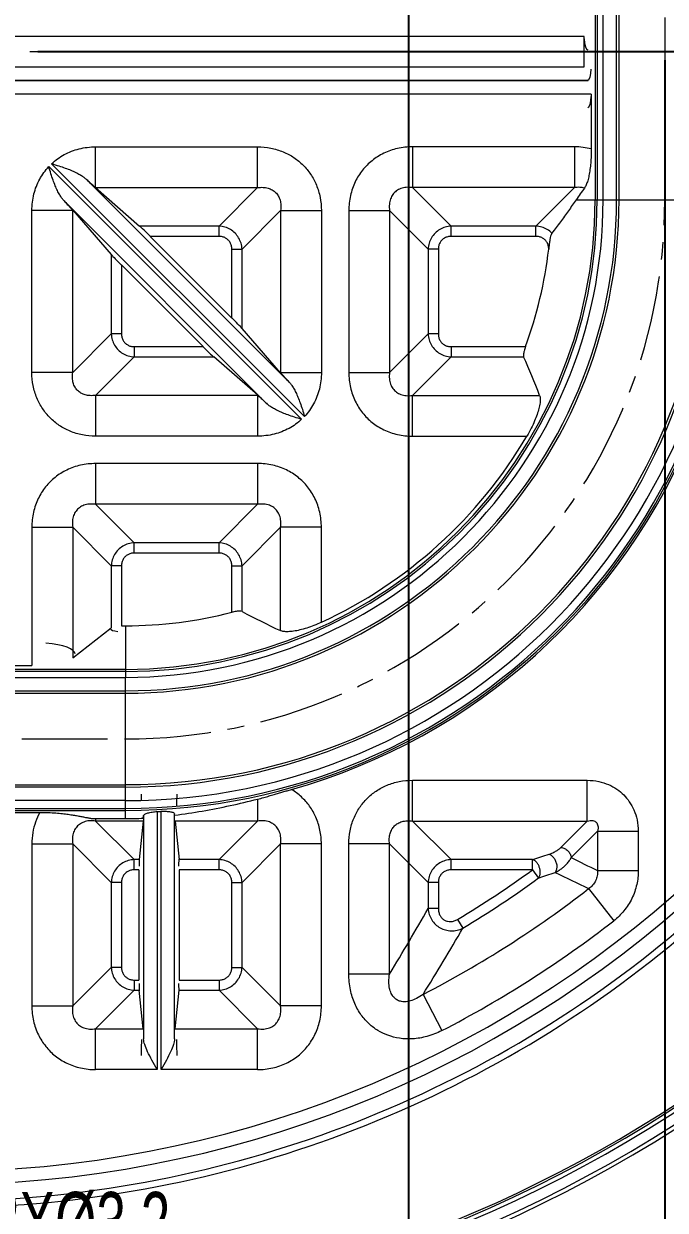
# Model space of a CAD drawing. Header units: millimetres. Extents: x 5536 to 6151, y 463 to 893.
# Drawn here: x 5746.1 to 5793.7, y 558.5 to 646.5 of the extents above; entities that cross this region are included whole.
import ezdxf

# ---------------------------------------------------------------- set-up
doc = ezdxf.new("R2010")
doc.units = ezdxf.units.MM
doc.header["$LTSCALE"] = 0.2
doc.linetypes.add('CENTER', pattern=[50.8, 31.75, -6.35, 6.35, -6.35])
doc.layers.get('0').update_dxf_attribs({"lineweight": 18})
doc.layers.add('poumianxian', color=2, linetype='Continuous', lineweight=18)
doc.layers.add('图层1', color=1, linetype='CENTER', lineweight=18)
doc.styles.add('標準', font='', dxfattribs={"width": 0.667})
doc.styles.get('標準').set_extended_font_data('pmingliu')
doc.dimstyles.new('11111111111', dxfattribs={"dimtxt": 4.5, "dimasz": 4.5, "dimexe": 1.25, "dimexo": 0.625, "dimtad": 1, "dimtoh": 1, "dimdsep": 46, "dimtxsty": '標準', "dimblk": '_CAXARROW', "dimcen": 0, "dimdle": 9, "dimclrd": 6, "dimclre": 6, "dimclrt": 2, "dimadec": 0, "dimazin": 0, "dimtfac": 0.707107, "dimtofl": 0, "dimtmove": 2, "dimatfit": 3, "dimfxl": 0, "dimfrac": 2, "dimtolj": 1, "dimarcsym": 0})
doc.dimstyles.new('222222', dxfattribs={"dimtxt": 4.5, "dimasz": 4.5, "dimexe": 1.25, "dimexo": 0.625, "dimtad": 1, "dimdsep": 46, "dimtxsty": '標準', "dimblk": '_CAXARROW', "dimcen": 0, "dimdle": 9, "dimclrd": 6, "dimclre": 6, "dimclrt": 2, "dimadec": 0, "dimazin": 0, "dimtfac": 0.707107, "dimtofl": 0, "dimtmove": 2, "dimatfit": 3, "dimfxl": 0, "dimfrac": 2, "dimtolj": 1, "dimarcsym": 0})
doc.dimstyles.new('ISO-25', dxfattribs={"dimtxt": 2.5, "dimasz": 2.5, "dimexe": 1.25, "dimexo": 0.625, "dimtad": 1, "dimdsep": 46, "dimtxsty": 'Standard', "dimblk": '_CAXARROW', "dimcen": 0, "dimdle": 5, "dimclrd": 4, "dimclre": 4, "dimclrt": 3, "dimadec": 0, "dimazin": 0, "dimtfac": 0.707107, "dimtofl": 0, "dimtmove": 2, "dimatfit": 3, "dimfxl": 0, "dimfrac": 2, "dimarcsym": 0})
doc.dimstyles.new('zhijing', dxfattribs={"dimtxt": 4.5, "dimasz": 4.5, "dimexe": 1.25, "dimexo": 0.625, "dimtad": 1, "dimtoh": 1, "dimdsep": 46, "dimtxsty": '標準', "dimblk": '_CAXARROW', "dimcen": 0, "dimdle": 9, "dimclrd": 6, "dimclre": 6, "dimclrt": 2, "dimadec": 0, "dimazin": 0, "dimtfac": 0.707107, "dimtofl": 0, "dimtmove": 2, "dimatfit": 3, "dimfxl": 0, "dimfrac": 2, "dimtolj": 1, "dimarcsym": 0})

# ---------------------------------------------------------------- blocks, each defined once
blk = doc.blocks.new('*X4')
at = {"layer": 'poumianxian'}
blk.add_hatch(color=6, dxfattribs=at).paths.add_polyline_path([(5815.182, 723.919), (5816.22, 722.836), (5812.452, 720.263)], flags=0)
at = {"layer": 'poumianxian', "color": 6, "lineweight": -2}
blk.add_line((5838.466, 745.204), (5815.701, 723.377), dxfattribs=at)
at = {"layer": 'poumianxian', "insert": (5828.219, 739.866), "char_height": 4.5, "width": 64.97647, "attachment_point": 5, "rotation": 43.79372, "style": '標準'}
blk.add_mtext('\\T1.004;%%C201.68%%P0.5', dxfattribs=at)
blk = doc.blocks.new('_CAXARROW')
blk.add_hatch(color=0).paths.add_polyline_path([(0, 0), (-1, 0.125), (-1, -0.125)], flags=0)
blk = doc.blocks.new('*X11')
at = {"layer": 'poumianxian'}
for points in [[(5855.245, 699.493), (5856.745, 699.493), (5855.995, 703.993)], [(5855.245, 648.974), (5856.745, 648.974), (5855.995, 644.474)]]:
    blk.add_hatch(color=6, dxfattribs=at).paths.add_polyline_path(points, flags=0)
at = {"layer": 'poumianxian', "color": 6, "lineweight": -2}
for p, q in [((5747.689, 703.993), (5857.245, 703.993)), ((5855.995, 699.493), (5855.995, 648.974)), ((5747.177, 644.474), (5857.245, 644.474))]:
    blk.add_line(p, q, dxfattribs=at)
at = {"layer": 'poumianxian', "color": 2, "insert": (5852.728, 674.233), "char_height": 4.5, "width": 49.57878, "attachment_point": 5, "rotation": 90, "style": '標準'}
blk.add_mtext('\\T1.004;59.52%%P0.3', dxfattribs=at)
blk = doc.blocks.new('*X45')
at = {"layer": 'poumianxian'}
blk.add_hatch(color=6, dxfattribs=at).paths.add_polyline_path([(5741.186, 550.477), (5742.583, 549.93), (5740.244, 546.014)], flags=0)
at = {"layer": 'poumianxian', "color": 6, "lineweight": -2}
for p, q in [((5743.525, 554.394), (5741.885, 550.204)), ((5756.475, 554.394), (5743.525, 554.394))]:
    blk.add_line(p, q, dxfattribs=at)
at = {"layer": 'poumianxian', "color": 2, "insert": (5750.312, 557.524), "char_height": 4.5, "width": 39.30464, "attachment_point": 5, "style": '標準'}
blk.add_mtext('\\T1.004;3X%%C3.2', dxfattribs=at)
blk = doc.blocks.new('*X70')
at = {"layer": 'poumianxian'}
for points in [[(5709.161, 514.546), (5709.161, 513.046), (5704.661, 513.796)], [(5770.161, 514.546), (5770.161, 513.046), (5774.661, 513.796)]]:
    blk.add_hatch(color=6, dxfattribs=at).paths.add_polyline_path(points, flags=0)
at = {"layer": 'poumianxian', "color": 6, "lineweight": -2}
for p, q in [((5704.661, 658.486), (5704.661, 512.546)), ((5774.661, 658.486), (5774.661, 512.546)), ((5709.161, 513.796), (5770.161, 513.796))]:
    blk.add_line(p, q, dxfattribs=at)
at = {"layer": 'poumianxian', "color": 2, "insert": (5739.661, 517.034), "char_height": 4.5, "width": 34.019, "attachment_point": 5, "style": '標準'}
blk.add_mtext('\\T1.004;70%%P0.3', dxfattribs=at)
blk = doc.blocks.new('*X71')
at = {"layer": 'poumianxian'}
for points in [[(5848.402, 659.974), (5849.902, 659.974), (5849.152, 664.474)], [(5848.402, 648.974), (5849.902, 648.974), (5849.152, 644.474)]]:
    blk.add_hatch(color=6, dxfattribs=at).paths.add_polyline_path(points, flags=0)
at = {"layer": 'poumianxian', "color": 6, "lineweight": -2}
for p, q in [((5780.627, 664.474), (5850.402, 664.474)), ((5849.152, 659.974), (5849.152, 648.974)), ((5780.627, 644.474), (5850.402, 644.474))]:
    blk.add_line(p, q, dxfattribs=at)
at = {"layer": 'poumianxian', "color": 2, "insert": (5845.914, 655.586), "char_height": 4.5, "width": 33.87493, "attachment_point": 5, "rotation": 90, "style": '標準'}
blk.add_mtext('\\T1.004;20%%P0.3', dxfattribs=at)
blk = doc.blocks.new('*X78')
at = {"layer": 'poumianxian'}
blk.add_hatch(color=6, dxfattribs=at).paths.add_polyline_path([(5827.51, 710.522), (5828.348, 709.277), (5824.196, 707.386)], flags=0)
at = {"layer": 'poumianxian', "color": 6, "lineweight": -2}
blk.add_line((5850.063, 724.801), (5827.929, 709.899), dxfattribs=at)
at = {"layer": 'poumianxian', "color": 2, "insert": (5839.054, 721.293), "char_height": 4.5, "width": 64.97647, "attachment_point": 5, "rotation": 33.94999, "style": '標準'}
blk.add_mtext('\\T1.004;%%C203.82%%P0.5', dxfattribs=at)
blk = doc.blocks.new('*X79')
at = {"layer": 'poumianxian'}
for points in [[(5690.157, 503.327), (5690.157, 501.827), (5685.657, 502.577)], [(5789.164, 503.327), (5789.164, 501.827), (5793.664, 502.577)]]:
    blk.add_hatch(color=6, dxfattribs=at).paths.add_polyline_path(points, flags=0)
at = {"layer": 'poumianxian', "color": 6, "lineweight": -2}
for p, q in [((5685.657, 643.849), (5685.657, 501.327)), ((5793.664, 643.849), (5793.664, 501.327)), ((5690.157, 502.577), (5789.164, 502.577))]:
    blk.add_line(p, q, dxfattribs=at)
at = {"layer": 'poumianxian', "color": 2, "insert": (5739.661, 505.815), "char_height": 4.5, "width": 54.97247, "attachment_point": 5, "style": '標準'}
blk.add_mtext('\\T1.004;108.01%%P0.5', dxfattribs=at)

msp = doc.modelspace()

# ---------------------------------------------------------------- linework, layer by layer
for p, q in [((5788.498, 677.474), (5788.498, 633.474)), ((5788.653, 677.474), (5788.653, 633.474)), ((5789.09, 633.474), (5789.09, 677.474)), ((5790.09, 633.474), (5790.09, 677.474)), ((5790.267, 633.474), (5790.267, 677.474)), ((5787.677, 645.595), (5742.752, 645.595)), ((5787.677, 643.352), (5787.677, 645.595)), ((5742.752, 643.352), (5787.677, 643.352)), ((5742.752, 642.367), (5787.898, 642.367)), ((5787.991, 642.306), (5742.813, 642.306)), ((5787.991, 642.306), (5787.898, 642.367)), ((5788.212, 641.321), (5741.828, 641.321)), ((5788.212, 641.321), (5788.212, 637.253)), ((5751.455, 637.407), (5763.467, 637.407)), ((5751.455, 634.382), (5751.455, 637.407)), ((5763.467, 634.382), (5763.467, 637.407)), ((5786.967, 637.407), (5774.955, 637.407)), ((5774.955, 637.407), (5774.955, 634.382)), ((5786.967, 637.407), (5786.967, 634.382)), ((5747.978, 635.944), (5766.731, 617.191)), ((5766.943, 617.404), (5748.191, 636.156)), ((5765.81, 619.95), (5750.737, 635.023)), ((5751.437, 634.382), (5763.467, 634.382)), ((5751.437, 634.382), (5754.706, 631.523)), ((5760.608, 631.523), (5763.467, 634.382)), ((5786.967, 634.382), (5774.955, 634.382)), ((5777.813, 631.523), (5774.955, 634.382)), ((5784.108, 631.523), (5786.967, 634.382)), ((5749.111, 633.398), (5764.185, 618.324)), ((5787.084, 633.474), (5789.09, 633.474)), ((5789.09, 633.474), (5798.238, 633.474)), ((5749.753, 632.68), (5746.727, 632.68)), ((5746.727, 620.668), (5746.727, 632.68)), ((5749.753, 632.697), (5752.611, 629.428)), ((5749.753, 620.668), (5749.753, 632.697)), ((5762.31, 629.821), (5765.169, 632.68)), ((5765.169, 632.68), (5768.194, 632.68)), ((5765.169, 632.68), (5765.169, 620.65)), ((5768.194, 632.68), (5768.194, 620.668)), ((5770.227, 632.68), (5773.253, 632.68)), ((5770.227, 632.68), (5770.227, 620.668)), ((5776.111, 629.821), (5773.253, 632.68)), ((5773.253, 632.68), (5773.253, 620.668)), ((5760.608, 631.523), (5754.706, 631.523)), ((5760.608, 630.767), (5760.608, 631.523)), ((5784.108, 631.523), (5777.813, 631.523)), ((5777.813, 630.767), (5777.813, 631.523)), ((5784.108, 630.767), (5784.108, 631.523)), ((5760.608, 630.767), (5755.489, 630.767)), ((5755.489, 630.767), (5761.554, 624.702)), ((5784.108, 630.767), (5777.813, 630.767)), ((5761.554, 629.821), (5762.31, 629.821)), ((5761.554, 624.702), (5761.554, 629.821)), ((5762.31, 623.919), (5762.31, 629.821)), ((5776.868, 629.821), (5776.111, 629.821)), ((5776.111, 629.821), (5776.111, 623.526)), ((5776.868, 629.821), (5776.868, 623.526)), ((5752.611, 629.428), (5752.611, 623.526)), ((5759.432, 622.581), (5753.368, 628.645)), ((5753.368, 628.645), (5753.368, 623.526)), ((5752.611, 623.526), (5749.753, 620.668)), ((5753.368, 623.526), (5752.611, 623.526)), ((5765.169, 620.65), (5762.31, 623.919)), ((5776.111, 623.526), (5773.253, 620.668)), ((5776.868, 623.526), (5776.111, 623.526)), ((5754.313, 622.581), (5759.432, 622.581)), ((5754.313, 622.581), (5754.313, 621.824)), ((5777.813, 622.581), (5783.329, 622.581)), ((5777.813, 622.581), (5777.813, 621.824)), ((5754.313, 621.824), (5751.455, 618.966)), ((5754.313, 621.824), (5760.215, 621.824)), ((5763.473, 618.982), (5760.215, 621.824)), ((5777.813, 621.824), (5774.955, 618.966)), ((5777.813, 621.824), (5783.195, 621.824)), ((5749.753, 620.668), (5746.727, 620.668)), ((5765.169, 620.668), (5768.194, 620.668)), ((5770.227, 620.668), (5773.253, 620.668)), ((5763.468, 618.966), (5751.455, 618.966)), ((5751.455, 618.966), (5751.455, 615.94)), ((5763.467, 618.966), (5763.467, 615.94)), ((5774.955, 618.966), (5784.381, 618.966)), ((5774.955, 615.94), (5774.955, 618.966)), ((5763.467, 615.94), (5751.455, 615.94)), ((5774.955, 615.94), (5783.433, 615.94)), ((5763.467, 613.907), (5751.455, 613.907)), ((5751.455, 613.907), (5751.455, 610.882)), ((5763.467, 613.907), (5763.467, 610.882)), ((5763.467, 610.882), (5751.455, 610.882)), ((5754.313, 608.023), (5751.455, 610.882)), ((5760.608, 608.023), (5763.467, 610.882)), ((5746.727, 609.18), (5749.753, 609.18)), ((5746.727, 609.18), (5746.727, 598.922)), ((5752.611, 606.321), (5749.753, 609.18)), ((5749.753, 609.18), (5749.753, 599.5)), ((5762.31, 606.321), (5765.169, 609.18)), ((5768.194, 609.18), (5765.169, 609.18)), ((5765.169, 601.509), (5765.169, 609.18)), ((5768.194, 602.127), (5768.194, 609.18)), ((5760.608, 608.023), (5754.313, 608.023)), ((5754.313, 607.267), (5754.313, 608.023)), ((5760.608, 607.267), (5760.608, 608.023)), ((5760.608, 607.267), (5754.313, 607.267)), ((5753.368, 606.321), (5752.611, 606.321)), ((5752.611, 606.321), (5752.611, 601.725)), ((5753.368, 606.321), (5753.368, 601.869)), ((5761.554, 606.321), (5762.31, 606.321)), ((5761.554, 602.871), (5761.554, 606.321)), ((5762.31, 602.926), (5762.31, 606.321)), ((5749.753, 599.5), (5752.611, 601.725)), ((5753.368, 601.869), (5753.661, 601.869)), ((5753.661, 601.869), (5753.661, 598.045)), ((5742.813, 598.922), (5746.727, 598.922)), ((5753.661, 598.637), (5725.661, 598.637)), ((5753.661, 598.482), (5725.661, 598.482)), ((5725.661, 598.045), (5753.661, 598.045)), ((5753.661, 588.896), (5753.661, 598.045)), ((5725.661, 597.044), (5753.661, 597.044)), ((5725.661, 596.867), (5753.661, 596.867)), ((5725.661, 590.08), (5753.661, 590.08)), ((5753.661, 589.903), (5725.661, 589.903)), ((5774.955, 590.407), (5787.912, 590.407)), ((5774.955, 587.382), (5774.955, 590.407)), ((5787.912, 587.382), (5787.912, 590.407)), ((5763.467, 589.008), (5763.467, 587.382)), ((5753.661, 588.896), (5725.661, 588.896)), ((5725.661, 588.319), (5753.661, 588.319)), ((5725.661, 588.17), (5753.661, 588.17)), ((5753.661, 587.559), (5753.661, 588.896)), ((5743.652, 588.025), (5747.315, 588.025)), ((5751.455, 587.559), (5753.661, 587.559)), ((5751.455, 587.559), (5751.455, 587.382)), ((5754.969, 587.382), (5751.455, 587.382)), ((5754.313, 584.523), (5751.455, 587.382)), ((5754.969, 587.382), (5754.68, 584.523)), ((5754.987, 587.597), (5755.011, 587.787)), ((5755.011, 587.787), (5755.011, 571.23)), ((5756.011, 588.086), (5756.011, 568.94)), ((5756.311, 568.94), (5756.311, 588.103)), ((5757.31, 571.23), (5757.31, 587.913)), ((5757.323, 587.819), (5757.31, 587.913)), ((5763.467, 587.382), (5757.352, 587.382)), ((5757.352, 587.382), (5757.642, 584.523)), ((5760.608, 584.523), (5763.467, 587.382)), ((5774.955, 587.382), (5787.912, 587.382)), ((5777.813, 584.523), (5774.955, 587.382)), ((5785.96, 585.43), (5787.912, 587.382)), ((5786.717, 584.673), (5788.669, 586.625)), ((5788.669, 586.625), (5791.694, 586.625)), ((5788.669, 586.625), (5788.669, 583.711)), ((5791.694, 586.625), (5791.694, 583.711)), ((5746.727, 585.68), (5749.753, 585.68)), ((5746.727, 585.68), (5746.727, 573.668)), ((5752.611, 582.821), (5749.753, 585.68)), ((5749.753, 585.68), (5749.753, 573.668)), ((5762.31, 582.821), (5765.169, 585.68)), ((5768.194, 585.68), (5765.169, 585.68)), ((5765.169, 573.668), (5765.169, 585.68)), ((5768.194, 573.668), (5768.194, 585.68)), ((5773.253, 585.68), (5770.227, 585.68)), ((5770.227, 576.032), (5770.227, 585.68)), ((5776.111, 582.821), (5773.253, 585.68)), ((5773.253, 576.032), (5773.253, 585.68)), ((5754.68, 584.523), (5754.313, 584.523)), ((5754.313, 583.767), (5754.313, 584.523)), ((5754.661, 583.767), (5754.313, 583.767)), ((5754.661, 583.767), (5754.661, 575.581)), ((5760.608, 584.523), (5757.642, 584.523)), ((5760.608, 583.767), (5757.661, 583.767)), ((5757.661, 583.767), (5757.661, 575.581)), ((5760.608, 583.767), (5760.608, 584.523)), ((5783.86, 584.523), (5777.813, 584.523)), ((5777.813, 583.767), (5777.813, 584.523)), ((5783.86, 583.767), (5777.813, 583.767)), ((5783.86, 583.767), (5783.86, 584.523)), ((5783.86, 583.767), (5784.305, 583.155)), ((5788.669, 583.711), (5791.694, 583.711)), ((5753.368, 582.821), (5752.611, 582.821)), ((5752.611, 582.821), (5752.611, 576.526)), ((5753.368, 582.821), (5753.368, 576.526)), ((5761.554, 582.821), (5762.31, 582.821)), ((5761.554, 576.526), (5761.554, 582.821)), ((5762.31, 576.526), (5762.31, 582.821)), ((5776.868, 582.821), (5776.111, 582.821)), ((5776.111, 582.821), (5776.111, 580.895)), ((5776.868, 582.821), (5776.868, 580.895)), ((5788.012, 582.368), (5789.871, 579.981)), ((5776.868, 580.895), (5776.111, 580.895)), ((5778.3, 580.085), (5778.689, 579.436)), ((5752.611, 576.526), (5749.753, 573.668)), ((5753.368, 576.526), (5752.611, 576.526)), ((5761.554, 576.526), (5762.31, 576.526)), ((5762.31, 576.526), (5765.169, 573.668)), ((5773.253, 576.032), (5770.227, 576.032)), ((5754.313, 575.581), (5754.661, 575.581)), ((5754.313, 575.581), (5754.313, 574.824)), ((5757.661, 575.581), (5760.608, 575.581)), ((5760.608, 575.581), (5760.608, 574.824)), ((5754.313, 574.824), (5751.455, 571.966)), ((5754.313, 574.824), (5754.68, 574.824)), ((5754.969, 571.966), (5754.68, 574.824)), ((5757.352, 571.966), (5757.642, 574.824)), ((5757.642, 574.824), (5760.608, 574.824)), ((5760.608, 574.824), (5763.467, 571.966)), ((5775.735, 574.519), (5777.121, 571.83)), ((5746.727, 573.668), (5749.753, 573.668)), ((5768.194, 573.668), (5765.169, 573.668)), ((5751.455, 571.966), (5754.969, 571.966)), ((5751.455, 568.94), (5751.455, 571.966)), ((5757.352, 571.966), (5763.467, 571.966)), ((5763.467, 568.94), (5763.467, 571.966)), ((5756.011, 568.94), (5751.455, 568.94)), ((5763.467, 568.94), (5756.311, 568.94))]:
    msp.add_line(p, q)
msp.add_lwpolyline([(5763.468, 618.966), (5763.471, 618.967), (5763.473, 618.969), (5763.475, 618.97), (5763.476, 618.972), (5763.476, 618.974), (5763.475, 618.976), (5763.475, 618.978), (5763.474, 618.98), (5763.473, 618.982)])
for centre, radius, start, end in [((5739.661, 650.474), 101.608, 285.36306, 61.55753), ((5739.661, 650.474), 101.908, 285.36306, 61.55753), ((5739.661, 650.474), 100.543, 285.48267, 61.32151), ((5739.661, 650.474), 100.842, 285.48267, 61.32151), ((5739.661, 644.474), 85.399, 1.13094, 62.64721), ((5739.661, 644.474), 86.384, 1.13097, 61.7908), ((5739.661, 644.474), 83.097, 272.75328, 357.24672), ((5739.661, 644.474), 84.082, 272.75328, 357.24672), ((5853.294, 587.359), 80.687, 144.37945, 145.14321), ((5753.661, 633.474), 45.304, 270, 0), ((5753.661, 633.474), 45.155, 270, 0), ((5753.661, 633.474), 44.578, 270, 0), ((5753.661, 633.474), 43.57, 270, 0), ((5753.661, 633.474), 43.393, 270, 0), ((5753.661, 633.474), 36.607, 270, 0), ((5753.661, 633.474), 36.429, 270, 0), ((5753.661, 633.474), 35.429, 270, 0), ((5753.661, 633.474), 34.992, 270, 0), ((5753.661, 633.474), 34.837, 270, 0), ((5753.661, 633.474), 31.604, 339.83872, 353.36774), ((5753.661, 633.474), 45.448, 285.72421, 338.2859), ((5753.661, 633.474), 34.552, 294.87462, 329.50519), ((5753.661, 633.474), 31.604, 270, 284.46214), ((5753.635, 611.029), 23.47, 270.06274, 273.30124), ((5753.661, 633.474), 45.448, 272.96369, 273.34293), ((5734.779, 735.318), 158.581, 288.02905, 288.49286), ((5942.383, 898.157), 350.006, 243.59241, 243.94866), ((5739.661, 644.474), 75.093, 300.96749, 306.05745), ((5739.661, 644.474), 75.849, 300.96748, 306.05745), ((5734.639, 734.241), 159.04, 288.19735, 288.66401), ((5942.328, 905.225), 357.841, 244.01298, 244.45358), ((5739.661, 644.474), 78.708, 297.27917, 307.90228), ((5623.923, 667.082), 174.898, 328.62834, 330.47649), ((5625.011, 668.435), 177.589, 328.07293, 329.92365), ((5739.661, 644.474), 81.734, 297.27919, 307.90224), ((5739.661, 644.474), 85.296, 271.31265, 310.15196), ((5739.661, 644.474), 85.788, 271.31266, 309.87508), ((5739.661, 650.474), 100.395, 272.13273, 303.21861)]:
    msp.add_arc(centre, radius, start, end)
for centre, major_axis, ratio, start_param, end_param in [((5787.945, 645.595), (0, -1), 0.267949, 4.886922, 6.283185), ((5787.945, 643.352), (0, 1), 0.267949, 3.141593, 4.537856), ((5787.945, 641.321), (0, -1), 0.267949, 0, 1.396263), ((5755.45, 630.767), (0.801, -0.799), 0.034878, 1.521451, 2.760635), ((5753.368, 628.685), (0.799, -0.801), 0.034878, 3.522551, 4.761734), ((5761.554, 624.663), (-0.799, 0.801), 0.034878, 3.522551, 4.761734), ((5759.472, 622.581), (-0.801, 0.799), 0.034878, 1.521451, 2.760635), ((5753.661, 588.721), (0, -57.509), 0.62804, 2.12458, 2.184155), ((5803.019, 633.474), (63.428, 0), 0.62804, 4.015524, 4.072948), ((5753.368, 601.655), (-0.8, 0), 0.267949, 0, 1.239184), ((5746.727, 599.779), (-3.2, 0), 0.267949, 3.141593, 4.380776), ((5754.933, 590.407), (0, 3.2), 0.034921, 1.902409, 2.069745), ((5757.388, 590.407), (0, 3.2), 0.034921, 4.083944, 4.380776), ((5754.689, 583.767), (0, 0.8), 0.034921, 5.044002, 6.283185), ((5757.633, 583.767), (0, 0.8), 0.034921, 0, 1.239184), ((5754.689, 575.581), (0, -0.8), 0.034921, 0, 1.239184), ((5757.633, 575.581), (0, -0.8), 0.034921, 5.044002, 6.283185), ((5754.933, 568.94), (0, -3.2), 0.034921, 3.939221, 4.380776), ((5757.388, 568.94), (0, -3.2), 0.034921, 1.902409, 2.343964)]:
    msp.add_ellipse(centre, major_axis=major_axis, ratio=ratio, start_param=start_param, end_param=end_param)
for points, knots in [([(5748.191, 636.156), (5748.471, 636.418), (5749.111, 636.878), (5750.232, 637.311), (5751.042, 637.407), (5751.455, 637.407)], [0, 0, 0, 0, 15329.2969, 31075.847574, 47543.182893, 47543.182893, 47543.182893, 47543.182893]), ([(5763.467, 637.407), (5763.795, 637.407), (5764.443, 637.346), (5765.359, 637.071), (5766.17, 636.638), (5766.86, 636.071), (5767.426, 635.381), (5767.859, 634.571), (5768.133, 633.656), (5768.194, 633.008), (5768.194, 632.68)], [0, 0, 0, 0, 15019.571879, 29514.292779, 43397.350717, 56738.315784, 70066.308211, 83939.493326, 98434.402172, 113440.872302, 113440.872302, 113440.872302, 113440.872302]), ([(5774.955, 637.407), (5774.579, 637.407), (5773.841, 637.328), (5772.816, 636.971), (5771.934, 636.417), (5771.212, 635.693), (5770.66, 634.812), (5770.306, 633.79), (5770.227, 633.054), (5770.227, 632.68)], [0, 0, 0, 0, 15232.237642, 29808.923444, 43654.90136, 57117.258571, 70923.247056, 85463.345631, 100638.904417, 100638.904417, 100638.904417, 100638.904417]), ([(5788.212, 637.253), (5788.013, 637.304), (5787.6, 637.382), (5787.18, 637.407), (5786.967, 637.407)], [0, 0, 0, 0, 16853.34097, 34304.951257, 34304.951257, 34304.951257, 34304.951257]), ([(5788.212, 637.253), (5788.212, 637.077), (5788.205, 636.728), (5788.173, 636.217), (5788.119, 635.735), (5788.046, 635.294), (5787.954, 634.911), (5787.846, 634.599), (5787.755, 634.422), (5787.704, 634.352)], [0, 0, 0, 0, 17954.939134, 35465.049407, 52081.455513, 67375.911629, 80870.751617, 92142.08525, 100947.011683, 100947.011683, 100947.011683, 100947.011683]), ([(5746.727, 632.68), (5746.727, 633.093), (5746.824, 633.904), (5747.257, 635.025), (5747.717, 635.664), (5747.978, 635.944)], [0, 0, 0, 0, 16487.567054, 32236.746935, 47530.707548, 47530.707548, 47530.707548, 47530.707548]), ([(5749.111, 633.398), (5749.052, 633.46), (5748.937, 633.607), (5748.776, 633.863), (5748.613, 634.172), (5748.451, 634.535), (5748.29, 634.954), (5748.131, 635.429), (5748.03, 635.766), (5747.978, 635.944)], [0, 0, 0, 0, 9142.830422, 19950.781983, 32401.839808, 46557.233457, 62540.483163, 80459.833151, 100246.901299, 100246.901299, 100246.901299, 100246.901299]), ([(5748.191, 636.156), (5748.37, 636.104), (5748.707, 636.003), (5749.182, 635.843), (5749.6, 635.683), (5749.962, 635.521), (5750.272, 635.359), (5750.528, 635.198), (5750.675, 635.082), (5750.737, 635.023)], [0, 0, 0, 0, 19955.256554, 37773.699965, 53684.267108, 67842.185767, 80284.50069, 91104.40512, 100245.795211, 100245.795211, 100245.795211, 100245.795211]), ([(5751.437, 634.382), (5751.369, 634.441), (5751.222, 634.573), (5750.989, 634.787), (5750.824, 634.942), (5750.737, 635.023)], [0, 0, 0, 0, 13595.043071, 29624.388136, 47569.070635, 47569.070635, 47569.070635, 47569.070635]), ([(5763.467, 634.382), (5763.601, 634.401), (5763.863, 634.416), (5764.235, 634.359), (5764.554, 634.226), (5764.815, 634.027), (5765.013, 633.767), (5765.146, 633.447), (5765.203, 633.076), (5765.188, 632.814), (5765.169, 632.68)], [0, 0, 0, 0, 16139.23378, 30845.158766, 44239.532153, 56740.720608, 69228.631182, 82611.484165, 97317.092147, 113445.627361, 113445.627361, 113445.627361, 113445.627361]), ([(5774.955, 634.382), (5774.801, 634.404), (5774.505, 634.418), (5774.09, 634.333), (5773.746, 634.152), (5773.48, 633.886), (5773.301, 633.542), (5773.217, 633.128), (5773.23, 632.832), (5773.253, 632.68)], [0, 0, 0, 0, 16296.412394, 30916.818297, 44116.662561, 56699.746363, 69861.716315, 84453.140079, 100703.906654, 100703.906654, 100703.906654, 100703.906654]), ([(5787.704, 634.352), (5787.59, 634.382), (5787.343, 634.416), (5787.095, 634.4), (5786.967, 634.382)], [0, 0, 0, 0, 16383.936245, 34311.670925, 34311.670925, 34311.670925, 34311.670925]), ([(5749.111, 633.398), (5749.193, 633.311), (5749.347, 633.146), (5749.561, 632.913), (5749.693, 632.766), (5749.753, 632.697)], [0, 0, 0, 0, 17889.012995, 33889.312026, 47558.453847, 47558.453847, 47558.453847, 47558.453847]), ([(5787.084, 633.474), (5786.896, 633.204), (5786.512, 632.658), (5785.916, 631.834), (5785.502, 631.283), (5785.289, 631.006)], [0, 0, 0, 0, 15454.19423, 31427.756395, 47873.117053, 47873.117053, 47873.117053, 47873.117053]), ([(5762.31, 629.821), (5762.303, 629.969), (5762.254, 630.263), (5762.075, 630.669), (5761.804, 631.017), (5761.456, 631.288), (5761.049, 631.467), (5760.756, 631.516), (5760.608, 631.523)], [0, 0, 0, 0, 14654.324169, 29131.036001, 43507.666631, 57882.357468, 72358.121501, 87000.787864, 87000.787864, 87000.787864, 87000.787864]), ([(5777.813, 631.523), (5777.665, 631.516), (5777.372, 631.467), (5776.966, 631.288), (5776.617, 631.017), (5776.346, 630.669), (5776.168, 630.262), (5776.118, 629.969), (5776.111, 629.821)], [0, 0, 0, 0, 14693.825945, 29209.560791, 43624.944652, 58038.383491, 72553.167984, 87235.304695, 87235.304695, 87235.304695, 87235.304695]), ([(5785.289, 631.006), (5785.187, 631.108), (5784.954, 631.289), (5784.549, 631.467), (5784.256, 631.516), (5784.108, 631.523)], [0, 0, 0, 0, 15820.776731, 31752.909672, 47868.552876, 47868.552876, 47868.552876, 47868.552876]), ([(5761.554, 629.821), (5761.554, 629.906), (5761.533, 630.074), (5761.44, 630.306), (5761.29, 630.503), (5761.093, 630.653), (5760.861, 630.746), (5760.693, 630.767), (5760.608, 630.767)], [0, 0, 0, 0, 14877.663621, 29307.229881, 43493.023835, 57693.919933, 72139.225313, 86998.301495, 86998.301495, 86998.301495, 86998.301495]), ([(5777.813, 630.767), (5777.729, 630.767), (5777.561, 630.746), (5777.328, 630.653), (5777.131, 630.503), (5776.982, 630.306), (5776.888, 630.074), (5776.868, 629.906), (5776.868, 629.821)], [0, 0, 0, 0, 14920.568978, 29391.748336, 43618.45238, 57860.302121, 72347.265997, 87249.193925, 87249.193925, 87249.193925, 87249.193925]), ([(5785.054, 629.824), (5785.053, 629.908), (5785.033, 630.076), (5784.939, 630.308), (5784.789, 630.504), (5784.593, 630.653), (5784.36, 630.746), (5784.193, 630.767), (5784.108, 630.767)], [0, 0, 0, 0, 14934.520853, 29424.923483, 43672.305016, 57936.026985, 72445.510181, 87370.164432, 87370.164432, 87370.164432, 87370.164432]), ([(5785.289, 631.006), (5785.26, 630.968), (5785.216, 630.858), (5785.166, 630.664), (5785.124, 630.417), (5785.088, 630.131), (5785.066, 629.929), (5785.054, 629.824)], [0, 0, 0, 0, 8812.58371, 21404.848428, 37006.153765, 54802.950323, 74408.012658, 74408.012658, 74408.012658, 74408.012658]), ([(5752.611, 623.526), (5752.618, 623.378), (5752.668, 623.085), (5752.847, 622.679), (5753.118, 622.33), (5753.466, 622.059), (5753.872, 621.881), (5754.166, 621.831), (5754.313, 621.824)], [0, 0, 0, 0, 14639.87569, 29102.314158, 43464.770099, 57825.28816, 72286.779766, 86915.009138, 86915.009138, 86915.009138, 86915.009138]), ([(5753.368, 623.526), (5753.368, 623.442), (5753.388, 623.274), (5753.482, 623.041), (5753.631, 622.844), (5753.828, 622.695), (5754.061, 622.601), (5754.229, 622.581), (5754.313, 622.581)], [0, 0, 0, 0, 14865.065702, 29282.413475, 43456.195363, 57645.066606, 72078.140175, 86924.634176, 86924.634176, 86924.634176, 86924.634176]), ([(5776.111, 623.526), (5776.118, 623.378), (5776.168, 623.085), (5776.347, 622.679), (5776.618, 622.33), (5776.966, 622.059), (5777.372, 621.881), (5777.666, 621.831), (5777.813, 621.824)], [0, 0, 0, 0, 14702.520457, 29226.844428, 43650.758042, 58072.725484, 72596.098543, 87286.922846, 87286.922846, 87286.922846, 87286.922846]), ([(5776.868, 623.526), (5776.868, 623.442), (5776.888, 623.274), (5776.982, 623.041), (5777.131, 622.844), (5777.328, 622.695), (5777.561, 622.601), (5777.729, 622.581), (5777.813, 622.581)], [0, 0, 0, 0, 14928.666582, 29407.699653, 43642.124731, 57891.703724, 72386.529874, 87296.545295, 87296.545295, 87296.545295, 87296.545295]), ([(5783.329, 622.581), (5783.289, 622.473), (5783.226, 622.277), (5783.178, 622.026), (5783.173, 621.875), (5783.195, 621.824)], [0, 0, 0, 0, 21201.886093, 37710.836851, 47884.145014, 47884.145014, 47884.145014, 47884.145014]), ([(5751.455, 615.94), (5751.126, 615.94), (5750.478, 616.001), (5749.563, 616.276), (5748.752, 616.709), (5748.062, 617.276), (5747.495, 617.966), (5747.063, 618.777), (5746.788, 619.692), (5746.727, 620.339), (5746.727, 620.668)], [0, 0, 0, 0, 14994.336382, 29464.703627, 43324.435611, 56642.985532, 69948.58461, 83798.46036, 98269.015233, 113250.27188, 113250.27188, 113250.27188, 113250.27188]), ([(5751.455, 618.966), (5751.32, 618.946), (5751.058, 618.931), (5750.687, 618.989), (5750.367, 619.121), (5750.107, 619.32), (5749.908, 619.58), (5749.776, 619.9), (5749.718, 620.271), (5749.733, 620.533), (5749.753, 620.668)], [0, 0, 0, 0, 16116.017997, 30800.788966, 44175.894968, 56659.100857, 69129.047962, 82492.650129, 97177.10455, 113282.439374, 113282.439374, 113282.439374, 113282.439374]), ([(5765.81, 619.95), (5765.729, 620.036), (5765.575, 620.201), (5765.361, 620.435), (5765.228, 620.582), (5765.169, 620.65)], [0, 0, 0, 0, 17956.461624, 34017.088078, 47737.767945, 47737.767945, 47737.767945, 47737.767945]), ([(5765.81, 619.95), (5765.869, 619.888), (5765.985, 619.741), (5766.146, 619.484), (5766.308, 619.175), (5766.47, 618.812), (5766.631, 618.393), (5766.791, 617.918), (5766.891, 617.581), (5766.943, 617.404)], [0, 0, 0, 0, 9185.739304, 20043.430891, 32549.86801, 46764.117616, 62812.285447, 80805.327317, 100674.133617, 100674.133617, 100674.133617, 100674.133617]), ([(5768.194, 620.668), (5768.194, 620.255), (5768.098, 619.444), (5767.664, 618.323), (5767.205, 617.683), (5766.943, 617.404)], [0, 0, 0, 0, 16565.09493, 32388.330642, 47754.206553, 47754.206553, 47754.206553, 47754.206553]), ([(5770.227, 620.668), (5770.227, 620.292), (5770.307, 619.554), (5770.663, 618.529), (5771.218, 617.647), (5771.941, 616.925), (5772.822, 616.373), (5773.845, 616.019), (5774.58, 615.94), (5774.955, 615.94)], [0, 0, 0, 0, 15249.684469, 29843.066236, 43704.903173, 57182.680009, 71004.481711, 85561.234344, 100754.175036, 100754.175036, 100754.175036, 100754.175036]), ([(5773.253, 620.668), (5773.23, 620.514), (5773.217, 620.218), (5773.301, 619.803), (5773.482, 619.459), (5773.748, 619.193), (5774.092, 619.014), (5774.507, 618.93), (5774.802, 618.943), (5774.955, 618.966)], [0, 0, 0, 0, 16312.258963, 30946.881697, 44159.56144, 56754.880989, 69929.64959, 84535.262005, 100801.830767, 100801.830767, 100801.830767, 100801.830767]), ([(5763.467, 618.981), (5763.536, 618.921), (5763.686, 618.786), (5763.925, 618.567), (5764.095, 618.408), (5764.185, 618.324)], [0, 0, 0, 0, 13525.921359, 29621.913845, 47727.580312, 47727.580312, 47727.580312, 47727.580312]), ([(5784.381, 618.966), (5784.409, 618.892), (5784.436, 618.701), (5784.412, 618.376), (5784.331, 617.982), (5784.195, 617.537), (5784.005, 617.048), (5783.752, 616.507), (5783.548, 616.136), (5783.433, 615.94)], [0, 0, 0, 0, 7460.855295, 17720.23996, 30481.043419, 45052.565751, 61308.760813, 79726.182587, 101009.3887, 101009.3887, 101009.3887, 101009.3887]), ([(5766.731, 617.191), (5766.552, 617.243), (5766.214, 617.344), (5765.74, 617.504), (5765.322, 617.664), (5764.96, 617.826), (5764.65, 617.988), (5764.394, 618.15), (5764.247, 618.265), (5764.185, 618.324)], [0, 0, 0, 0, 20025.711138, 37915.761453, 53892.470554, 68111.374551, 80608.702381, 91480.658136, 100666.754165, 100666.754165, 100666.754165, 100666.754165]), ([(5766.731, 617.191), (5766.45, 616.929), (5765.811, 616.469), (5764.689, 616.037), (5763.879, 615.94), (5763.467, 615.94)], [0, 0, 0, 0, 15393.52089, 31206.043689, 47742.370949, 47742.370949, 47742.370949, 47742.370949]), ([(5751.455, 613.907), (5751.079, 613.907), (5750.341, 613.828), (5749.316, 613.471), (5748.434, 612.917), (5747.712, 612.193), (5747.16, 611.312), (5746.806, 610.29), (5746.727, 609.554), (5746.727, 609.18)], [0, 0, 0, 0, 15192.922647, 29731.985459, 43542.226369, 56969.836715, 70740.19141, 85242.761427, 100379.151509, 100379.151509, 100379.151509, 100379.151509]), ([(5768.194, 609.18), (5768.194, 609.555), (5768.115, 610.293), (5767.758, 611.319), (5767.204, 612.2), (5766.48, 612.922), (5765.599, 613.474), (5764.577, 613.828), (5763.841, 613.907), (5763.467, 613.907)], [0, 0, 0, 0, 15244.917825, 29833.73809, 43691.242187, 57164.80623, 70982.287605, 85534.490187, 100722.681971, 100722.681971, 100722.681971, 100722.681971]), ([(5751.455, 610.882), (5751.301, 610.904), (5751.005, 610.918), (5750.59, 610.833), (5750.246, 610.652), (5749.98, 610.386), (5749.801, 610.042), (5749.717, 609.628), (5749.73, 609.332), (5749.753, 609.18)], [0, 0, 0, 0, 16254.396577, 30837.107784, 44002.919881, 56553.561661, 69681.597094, 84235.400885, 100444.269328, 100444.269328, 100444.269328, 100444.269328]), ([(5765.169, 609.18), (5765.191, 609.333), (5765.205, 609.629), (5765.12, 610.044), (5764.939, 610.389), (5764.673, 610.654), (5764.329, 610.834), (5763.915, 610.918), (5763.619, 610.904), (5763.467, 610.882)], [0, 0, 0, 0, 16297.642236, 30919.151504, 44119.991919, 56704.025334, 69866.988582, 84459.513522, 100711.506497, 100711.506497, 100711.506497, 100711.506497]), ([(5754.313, 608.023), (5754.165, 608.016), (5753.872, 607.967), (5753.466, 607.788), (5753.117, 607.517), (5752.846, 607.169), (5752.668, 606.762), (5752.618, 606.469), (5752.611, 606.321)], [0, 0, 0, 0, 14657.434178, 29137.218331, 43516.900035, 57894.641535, 72373.477688, 87019.251584, 87019.251584, 87019.251584, 87019.251584]), ([(5762.31, 606.321), (5762.303, 606.469), (5762.254, 606.763), (5762.075, 607.169), (5761.804, 607.517), (5761.456, 607.788), (5761.049, 607.967), (5760.756, 608.016), (5760.608, 608.023)], [0, 0, 0, 0, 14680.579151, 29183.227751, 43585.615841, 57986.060664, 72487.759767, 87156.660225, 87156.660225, 87156.660225, 87156.660225]), ([(5754.313, 607.267), (5754.229, 607.267), (5754.061, 607.246), (5753.828, 607.153), (5753.631, 607.003), (5753.482, 606.806), (5753.388, 606.574), (5753.368, 606.406), (5753.368, 606.321)], [0, 0, 0, 0, 14883.625843, 29318.974749, 43510.453658, 57717.040763, 72168.135104, 87033.166053, 87033.166053, 87033.166053, 87033.166053]), ([(5761.554, 606.321), (5761.554, 606.406), (5761.533, 606.574), (5761.44, 606.806), (5761.29, 607.003), (5761.093, 607.153), (5760.861, 607.246), (5760.693, 607.267), (5760.608, 607.267)], [0, 0, 0, 0, 14904.322453, 29359.744613, 43570.957659, 57797.29991, 72268.489392, 87154.1911, 87154.1911, 87154.1911, 87154.1911]), ([(5762.31, 602.926), (5762.26, 602.952), (5762.108, 602.963), (5761.856, 602.94), (5761.66, 602.898), (5761.554, 602.871)], [0, 0, 0, 0, 10582.353242, 27141.874293, 47763.246288, 47763.246288, 47763.246288, 47763.246288]), ([(5768.194, 602.127), (5768.014, 602.044), (5767.657, 601.89), (5767.123, 601.7), (5766.617, 601.556), (5766.154, 601.464), (5765.754, 601.423), (5765.429, 601.432), (5765.242, 601.475), (5765.169, 601.509)], [0, 0, 0, 0, 19092.400466, 37384.618019, 54417.858278, 69655.253221, 82645.48646, 93049.634501, 100803.067289, 100803.067289, 100803.067289, 100803.067289]), ([(5770.227, 585.68), (5770.227, 586.008), (5770.288, 586.656), (5770.563, 587.572), (5770.996, 588.383), (5771.563, 589.073), (5772.253, 589.639), (5773.064, 590.072), (5773.979, 590.346), (5774.626, 590.407), (5774.955, 590.407)], [0, 0, 0, 0, 15089.311961, 29651.335915, 43598.856781, 57001.767688, 70391.645721, 84329.247924, 98891.460694, 113967.61007, 113967.61007, 113967.61007, 113967.61007]), ([(5787.912, 590.407), (5788.196, 590.407), (5788.74, 590.352), (5789.483, 590.114), (5790.108, 589.767), (5790.626, 589.335), (5791.056, 588.817), (5791.402, 588.193), (5791.639, 587.451), (5791.694, 586.909), (5791.694, 586.625)], [0, 0, 0, 0, 16323.122922, 31191.249084, 44644.410483, 57231.572723, 69796.647423, 83209.108484, 98040.008499, 114346.443131, 114346.443131, 114346.443131, 114346.443131]), ([(5757.323, 587.819), (5758.004, 587.905), (5759.381, 588.115), (5761.43, 588.515), (5762.793, 588.836), (5763.467, 589.008)], [0, 0, 0, 0, 15724.782535, 31863.931498, 47782.45207, 47782.45207, 47782.45207, 47782.45207]), ([(5763.467, 589.008), (5763.618, 589.046), (5763.902, 589.122), (5764.307, 589.238), (5764.673, 589.345), (5765.014, 589.446), (5765.339, 589.542), (5765.659, 589.636), (5765.871, 589.696), (5765.978, 589.727)], [0, 0, 0, 0, 18052.818633, 34077.396189, 48723.113407, 62273.361682, 75223.48745, 87994.944167, 100858.354701, 100858.354701, 100858.354701, 100858.354701]), ([(5768.194, 585.68), (5768.194, 586.025), (5768.127, 586.704), (5767.825, 587.657), (5767.353, 588.493), (5766.735, 589.195), (5766.241, 589.567), (5765.978, 589.726)], [0, 0, 0, 0, 15992.539958, 31349.257356, 45980.72669, 60124.329793, 74385.654183, 74385.654183, 74385.654183, 74385.654183]), ([(5747.315, 588.025), (5747.189, 587.796), (5746.972, 587.306), (5746.772, 586.514), (5746.727, 585.961), (5746.727, 585.68)], [0, 0, 0, 0, 15346.039843, 31218.167522, 47679.155474, 47679.155474, 47679.155474, 47679.155474]), ([(5747.315, 588.025), (5747.526, 588.025), (5747.925, 588.017), (5748.485, 587.985), (5748.976, 587.939), (5749.405, 587.886), (5749.783, 587.829), (5750.118, 587.77), (5750.417, 587.712), (5750.688, 587.658), (5750.941, 587.609), (5751.193, 587.57), (5751.365, 587.559), (5751.455, 587.559)], [0, 0, 0, 0, 23346.887305, 43956.298051, 61917.360557, 77674.459279, 91634.057733, 104053.57909, 115192.291021, 125258.214629, 134516.617786, 143597.914932, 153471.085596, 153471.085596, 153471.085596, 153471.085596]), ([(5751.455, 587.382), (5751.301, 587.404), (5751.005, 587.418), (5750.59, 587.333), (5750.246, 587.152), (5749.98, 586.886), (5749.801, 586.542), (5749.717, 586.128), (5749.73, 585.832), (5749.753, 585.68)], [0, 0, 0, 0, 16281.93088, 30889.344623, 44077.459082, 56649.361153, 69799.634957, 84378.092314, 100614.417938, 100614.417938, 100614.417938, 100614.417938]), ([(5755.011, 587.787), (5755.017, 587.832), (5755.13, 587.922), (5755.345, 587.994), (5755.656, 588.059), (5755.887, 588.08), (5756.011, 588.086)], [0, 0, 0, 0, 7664.935003, 21234.741209, 39805.894843, 60710.710124, 60710.710124, 60710.710124, 60710.710124]), ([(5756.311, 588.103), (5756.434, 588.11), (5756.664, 588.115), (5756.975, 588.083), (5757.189, 588.038), (5757.305, 587.955), (5757.31, 587.913)], [0, 0, 0, 0, 21344.26687, 39937.406808, 53292.836767, 60726.103431, 60726.103431, 60726.103431, 60726.103431]), ([(5765.169, 585.68), (5765.191, 585.833), (5765.205, 586.129), (5765.12, 586.544), (5764.939, 586.889), (5764.673, 587.154), (5764.329, 587.334), (5763.915, 587.418), (5763.619, 587.404), (5763.467, 587.382)], [0, 0, 0, 0, 16325.194112, 30971.42168, 44194.578692, 56799.885965, 69985.101777, 84602.296018, 100881.763697, 100881.763697, 100881.763697, 100881.763697]), ([(5773.253, 585.68), (5773.233, 585.814), (5773.218, 586.076), (5773.276, 586.448), (5773.408, 586.767), (5773.607, 587.028), (5773.867, 587.226), (5774.187, 587.359), (5774.558, 587.416), (5774.82, 587.401), (5774.955, 587.382)], [0, 0, 0, 0, 16224.398378, 31007.924574, 44472.978294, 57040.133861, 69593.94148, 83047.414001, 97830.62152, 114044.264876, 114044.264876, 114044.264876, 114044.264876]), ([(5787.912, 587.382), (5787.986, 587.402), (5788.124, 587.429), (5788.315, 587.423), (5788.466, 587.375), (5788.581, 587.293), (5788.663, 587.179), (5788.71, 587.027), (5788.716, 586.837), (5788.689, 586.699), (5788.669, 586.625)], [0, 0, 0, 0, 18847.274185, 34051.356846, 46412.830715, 57225.508637, 68016.075215, 80349.657244, 95533.078541, 114351.212835, 114351.212835, 114351.212835, 114351.212835]), ([(5785.079, 584.925), (5785.145, 584.947), (5785.265, 584.992), (5785.428, 585.066), (5785.561, 585.136), (5785.672, 585.202), (5785.763, 585.264), (5785.84, 585.322), (5785.905, 585.376), (5785.943, 585.412), (5785.96, 585.43)], [0, 0, 0, 0, 23343.195372, 42984.690209, 59630.127635, 73857.360633, 86108.607163, 96741.060118, 106056.812112, 114311.308108, 114311.308108, 114311.308108, 114311.308108]), ([(5785.079, 584.925), (5785.155, 584.901), (5785.305, 584.811), (5785.48, 584.605), (5785.605, 584.345), (5785.662, 584.062), (5785.646, 583.792), (5785.58, 583.629), (5785.534, 583.565)], [0, 0, 0, 0, 13031.520743, 27880.636119, 43844.498504, 59807.882979, 74655.739926, 87685.778657, 87685.778657, 87685.778657, 87685.778657]), ([(5785.534, 583.565), (5785.633, 583.614), (5785.81, 583.715), (5786.041, 583.878), (5786.225, 584.033), (5786.371, 584.178), (5786.488, 584.314), (5786.582, 584.44), (5786.657, 584.558), (5786.698, 584.636), (5786.717, 584.673)], [0, 0, 0, 0, 23012.278594, 42342.053721, 58783.781151, 72934.989929, 85240.599181, 96052.597227, 105666.390075, 114331.331363, 114331.331363, 114331.331363, 114331.331363]), ([(5785.96, 585.43), (5786.054, 585.42), (5786.242, 585.364), (5786.48, 585.193), (5786.651, 584.955), (5786.707, 584.767), (5786.717, 584.673)], [0, 0, 0, 0, 15085.847608, 30532.525541, 45979.203473, 61065.051086, 61065.051086, 61065.051086, 61065.051086]), ([(5754.313, 584.523), (5754.165, 584.516), (5753.872, 584.467), (5753.466, 584.288), (5753.117, 584.017), (5752.846, 583.669), (5752.668, 583.262), (5752.618, 582.969), (5752.611, 582.821)], [0, 0, 0, 0, 14683.892529, 29189.814353, 43595.453032, 57999.148004, 72504.120117, 87176.331315, 87176.331315, 87176.331315, 87176.331315]), ([(5754.313, 583.767), (5754.229, 583.767), (5754.061, 583.746), (5753.828, 583.653), (5753.631, 583.503), (5753.482, 583.306), (5753.388, 583.074), (5753.368, 582.906), (5753.368, 582.821)], [0, 0, 0, 0, 14910.492995, 29371.899846, 43588.996479, 57821.22858, 72298.409289, 87190.273823, 87190.273823, 87190.273823, 87190.273823]), ([(5762.31, 582.821), (5762.303, 582.969), (5762.254, 583.263), (5762.075, 583.669), (5761.804, 584.017), (5761.456, 584.288), (5761.049, 584.467), (5760.756, 584.516), (5760.608, 584.523)], [0, 0, 0, 0, 14707.047562, 29235.843772, 43664.198708, 58090.606872, 72618.451873, 87313.799686, 87313.799686, 87313.799686, 87313.799686]), ([(5761.554, 582.821), (5761.554, 582.906), (5761.533, 583.074), (5761.44, 583.306), (5761.29, 583.503), (5761.093, 583.653), (5760.861, 583.746), (5760.693, 583.767), (5760.608, 583.767)], [0, 0, 0, 0, 14931.197967, 29412.686181, 43649.524924, 57901.520153, 72398.804122, 87311.347767, 87311.347767, 87311.347767, 87311.347767]), ([(5777.813, 584.523), (5777.665, 584.516), (5777.372, 584.467), (5776.966, 584.288), (5776.617, 584.017), (5776.346, 583.669), (5776.168, 583.262), (5776.118, 582.969), (5776.111, 582.821)], [0, 0, 0, 0, 14746.573791, 29314.417173, 43781.54933, 58246.729483, 72813.619099, 87548.461695, 87548.461695, 87548.461695, 87548.461695]), ([(5777.813, 583.767), (5777.729, 583.767), (5777.561, 583.746), (5777.328, 583.653), (5777.131, 583.503), (5776.982, 583.306), (5776.888, 583.074), (5776.868, 582.906), (5776.868, 582.821)], [0, 0, 0, 0, 14974.131853, 29497.260836, 43775.036871, 58068.012972, 72606.983138, 87562.407022, 87562.407022, 87562.407022, 87562.407022]), ([(5784.305, 583.155), (5784.325, 583.182), (5784.358, 583.239), (5784.392, 583.329), (5784.413, 583.417), (5784.424, 583.504), (5784.427, 583.589), (5784.423, 583.677), (5784.411, 583.769), (5784.389, 583.867), (5784.357, 583.971), (5784.313, 584.076), (5784.26, 584.176), (5784.198, 584.267), (5784.128, 584.348), (5784.05, 584.42), (5783.961, 584.482), (5783.895, 584.512), (5783.86, 584.523)], [0, 0, 0, 0, 13713.904886, 26864.390351, 39263.689229, 51030.066838, 62578.138195, 74410.42853, 86980.406948, 100673.385014, 115682.913684, 131529.595846, 147208.58152, 162157.857586, 176671.82605, 191094.734734, 205720.204949, 220796.828136, 220796.828136, 220796.828136, 220796.828136]), ([(5788.669, 583.711), (5788.68, 583.583), (5788.671, 583.319), (5788.551, 582.939), (5788.325, 582.609), (5788.121, 582.439), (5788.012, 582.368)], [0, 0, 0, 0, 15044.931951, 30463.288332, 45976.54379, 61097.384787, 61097.384787, 61097.384787, 61097.384787]), ([(5791.694, 583.711), (5791.694, 583.363), (5791.617, 582.648), (5791.258, 581.618), (5790.667, 580.7), (5790.147, 580.196), (5789.871, 579.981)], [0, 0, 0, 0, 14870.651143, 30474.505066, 46174.542688, 61125.566119, 61125.566119, 61125.566119, 61125.566119]), ([(5776.111, 580.895), (5776.122, 580.744), (5776.18, 580.446), (5776.37, 580.041), (5776.646, 579.703), (5776.993, 579.445), (5777.392, 579.281), (5777.824, 579.218), (5778.269, 579.264), (5778.554, 579.367), (5778.689, 579.436)], [0, 0, 0, 0, 14830.411768, 29215.935465, 43249.156783, 57086.225094, 70927.093559, 84964.25547, 99349.077411, 114168.997169, 114168.997169, 114168.997169, 114168.997169]), ([(5776.868, 580.895), (5776.868, 580.803), (5776.888, 580.622), (5776.98, 580.374), (5777.127, 580.171), (5777.319, 580.022), (5777.546, 579.934), (5777.796, 579.913), (5778.055, 579.961), (5778.22, 580.037), (5778.3, 580.085)], [0, 0, 0, 0, 15568.752351, 30122.208501, 43845.175456, 57105.302168, 70358.925156, 84073.175392, 98615.845978, 114179.460781, 114179.460781, 114179.460781, 114179.460781]), ([(5752.611, 576.526), (5752.618, 576.378), (5752.668, 576.085), (5752.847, 575.679), (5753.118, 575.33), (5753.466, 575.059), (5753.872, 574.881), (5754.166, 574.831), (5754.313, 574.824)], [0, 0, 0, 0, 14692.733624, 29207.389381, 43621.701619, 58034.068981, 72547.774457, 87228.819714, 87228.819714, 87228.819714, 87228.819714]), ([(5753.368, 576.526), (5753.368, 576.442), (5753.388, 576.274), (5753.482, 576.041), (5753.631, 575.844), (5753.828, 575.695), (5754.061, 575.601), (5754.229, 575.581), (5754.313, 575.581)], [0, 0, 0, 0, 14918.722516, 29388.111026, 43613.054476, 57853.141747, 72338.312816, 87238.396595, 87238.396595, 87238.396595, 87238.396595]), ([(5760.608, 575.581), (5760.693, 575.581), (5760.861, 575.601), (5761.093, 575.695), (5761.29, 575.844), (5761.44, 576.041), (5761.533, 576.274), (5761.554, 576.442), (5761.554, 576.526)], [0, 0, 0, 0, 14939.430092, 29428.902489, 43673.590531, 57933.44341, 72438.720279, 87359.485763, 87359.485763, 87359.485763, 87359.485763]), ([(5760.608, 574.824), (5760.756, 574.831), (5761.05, 574.881), (5761.456, 575.06), (5761.804, 575.331), (5762.075, 575.679), (5762.254, 576.085), (5762.303, 576.379), (5762.31, 576.526)], [0, 0, 0, 0, 14715.892163, 29253.425779, 43690.457712, 58125.541704, 72662.123539, 87366.308918, 87366.308918, 87366.308918, 87366.308918]), ([(5777.121, 571.83), (5776.773, 571.65), (5776.068, 571.369), (5774.996, 571.185), (5774.007, 571.225), (5773.135, 571.448), (5772.376, 571.815), (5771.705, 572.323), (5771.111, 572.993), (5770.626, 573.85), (5770.3, 574.884), (5770.227, 575.639), (5770.227, 576.032)], [0, 0, 0, 0, 16786.332224, 32221.630038, 46230.971861, 58830.223702, 70475.212842, 82096.279013, 94625.128658, 108540.656743, 123907.30407, 140729.874065, 140729.874065, 140729.874065, 140729.874065]), ([(5775.735, 574.519), (5775.581, 574.404), (5775.281, 574.21), (5774.824, 574.021), (5774.415, 573.952), (5774.067, 573.986), (5773.777, 574.107), (5773.538, 574.308), (5773.349, 574.601), (5773.225, 574.993), (5773.184, 575.485), (5773.22, 575.841), (5773.253, 576.032)], [0, 0, 0, 0, 19330.340842, 35726.419376, 49308.023277, 60559.250962, 70463.032401, 80338.262262, 91506.307966, 104979.137761, 121309.659745, 140752.962995, 140752.962995, 140752.962995, 140752.962995]), ([(5746.727, 573.668), (5746.727, 573.292), (5746.807, 572.554), (5747.163, 571.529), (5747.718, 570.647), (5748.441, 569.925), (5749.322, 569.373), (5750.345, 569.019), (5751.08, 568.94), (5751.455, 568.94)], [0, 0, 0, 0, 15236.416407, 29817.101132, 43666.877509, 57132.92794, 70942.703916, 85486.791376, 100666.513376, 100666.513376, 100666.513376, 100666.513376]), ([(5749.753, 573.668), (5749.73, 573.514), (5749.717, 573.218), (5749.801, 572.803), (5749.982, 572.459), (5750.248, 572.193), (5750.592, 572.014), (5751.007, 571.93), (5751.302, 571.943), (5751.455, 571.966)], [0, 0, 0, 0, 16298.041925, 30919.909774, 44121.073934, 56705.415964, 69868.702024, 84461.584838, 100713.976383, 100713.976383, 100713.976383, 100713.976383]), ([(5763.467, 571.966), (5763.62, 571.943), (5763.916, 571.93), (5764.331, 572.014), (5764.676, 572.195), (5764.941, 572.461), (5765.121, 572.805), (5765.205, 573.22), (5765.191, 573.515), (5765.169, 573.668)], [0, 0, 0, 0, 16341.315581, 31002.006597, 44238.221754, 56855.977028, 70054.213511, 84685.842533, 100981.386519, 100981.386519, 100981.386519, 100981.386519]), ([(5763.467, 568.94), (5763.842, 568.94), (5764.58, 569.02), (5765.606, 569.376), (5766.487, 569.931), (5767.209, 570.654), (5767.761, 571.535), (5768.115, 572.558), (5768.194, 573.293), (5768.194, 573.668)], [0, 0, 0, 0, 15288.455288, 29918.93929, 43816.018582, 57328.061339, 71185.00361, 85778.765353, 101010.332599, 101010.332599, 101010.332599, 101010.332599]), ([(5756.011, 568.94), (5755.88, 569.173), (5755.636, 569.609), (5755.319, 570.224), (5755.098, 570.75), (5755.016, 571.083), (5755.011, 571.23)], [0, 0, 0, 0, 19367.969199, 36269.849044, 50105.234901, 60791.622898, 60791.622898, 60791.622898, 60791.622898]), ([(5757.31, 571.23), (5757.305, 571.083), (5757.224, 570.75), (5757.002, 570.224), (5756.685, 569.609), (5756.441, 569.173), (5756.311, 568.94)], [0, 0, 0, 0, 10689.360868, 24528.115275, 41435.755831, 60808.107742, 60808.107742, 60808.107742, 60808.107742])]:
    msp.add_open_spline(points, degree=3, knots=knots)
at = {"layer": '图层1'}
for p, q in [((5793.664, 677.474), (5793.664, 633.474)), ((5624.65, 644.474), (5849.512, 644.474)), ((5725.661, 593.47), (5753.661, 593.47))]:
    msp.add_line(p, q, dxfattribs=at)
msp.add_arc((5753.661, 633.474), 40.003, 270, 0, dxfattribs=at)

# ---------------------------------------------------------------- dimensions: what is measured, and where the dimension line sits
at = {"layer": 'poumianxian'}
for p1, p2, text, dimstyle, override, picture, middle in [((5666.869, 580.684), (5812.452, 720.263), '%%C201.68%%P0.5', 'ISO-25', {"dimtxt": 4.5, "dimasz": 4.5, "dimpost": '%%C<>', "dimtxsty": '標準', "dimsah": 1, "dimclrd": 6, "dimclre": 6, "dimclrt": 256, "dimtfill": 1, "dimtolj": 1}, '*X4', (5830.46, 737.528)), ((5655.125, 593.561), (5824.196, 707.386), '%%C203.82%%P0.5', '222222', {"dimpost": '%%C<>', "dimsah": 1, "dimtfill": 1}, '*X78', (5839.054, 721.293)), ((5739.077, 543.034), (5740.244, 546.014), '3X%%C3.2', 'zhijing', {"dimpost": '%%C<>', "dimsah": 1, "dimtfill": 1}, '*X45', (5750.312, 557.524))]:
    dim = msp.add_diameter_dim_2p(p1=p1, p2=p2, text=text, dimstyle=dimstyle, override=override, dxfattribs=at)
    dim.commit()
    dim.dimension.update_dxf_attribs({"geometry": picture, "text_midpoint": middle, "dimtype": 163})
for base, p1, p2, text, picture, middle in [((5855.995, 644.474), (5747.064, 703.993), (5746.552, 644.474), '59.52%%P0.3', '*X11', (5855.995, 674.233)), ((5849.152, 644.474), (5780.002, 664.474), (5780.002, 644.474), '20%%P0.3', '*X71', (5849.152, 655.586))]:
    dim = msp.add_linear_dim(base=base, p1=p1, p2=p2, angle=90, text=text, dimstyle='11111111111', override={"dimsah": 1, "dimtfill": 1}, dxfattribs=at)
    dim.commit()
    dim.dimension.update_dxf_attribs({"geometry": picture, "text_midpoint": middle})
for base, p1, p2, text, dimstyle, picture, middle in [((5774.661, 513.796), (5704.661, 659.111), (5774.661, 659.111), '70%%P0.3', '11111111111', '*X70', (5739.661, 513.796)), ((5793.664, 502.577), (5685.657, 644.474), (5793.664, 644.474), '108.01%%P0.5', '222222', '*X79', (5739.661, 502.577))]:
    dim = msp.add_linear_dim(base=base, p1=p1, p2=p2, text=text, dimstyle=dimstyle, override={"dimsah": 1, "dimtfill": 1}, dxfattribs=at)
    dim.commit()
    dim.dimension.update_dxf_attribs({"geometry": picture, "text_midpoint": middle})

doc.saveas('drawing.dxf')
